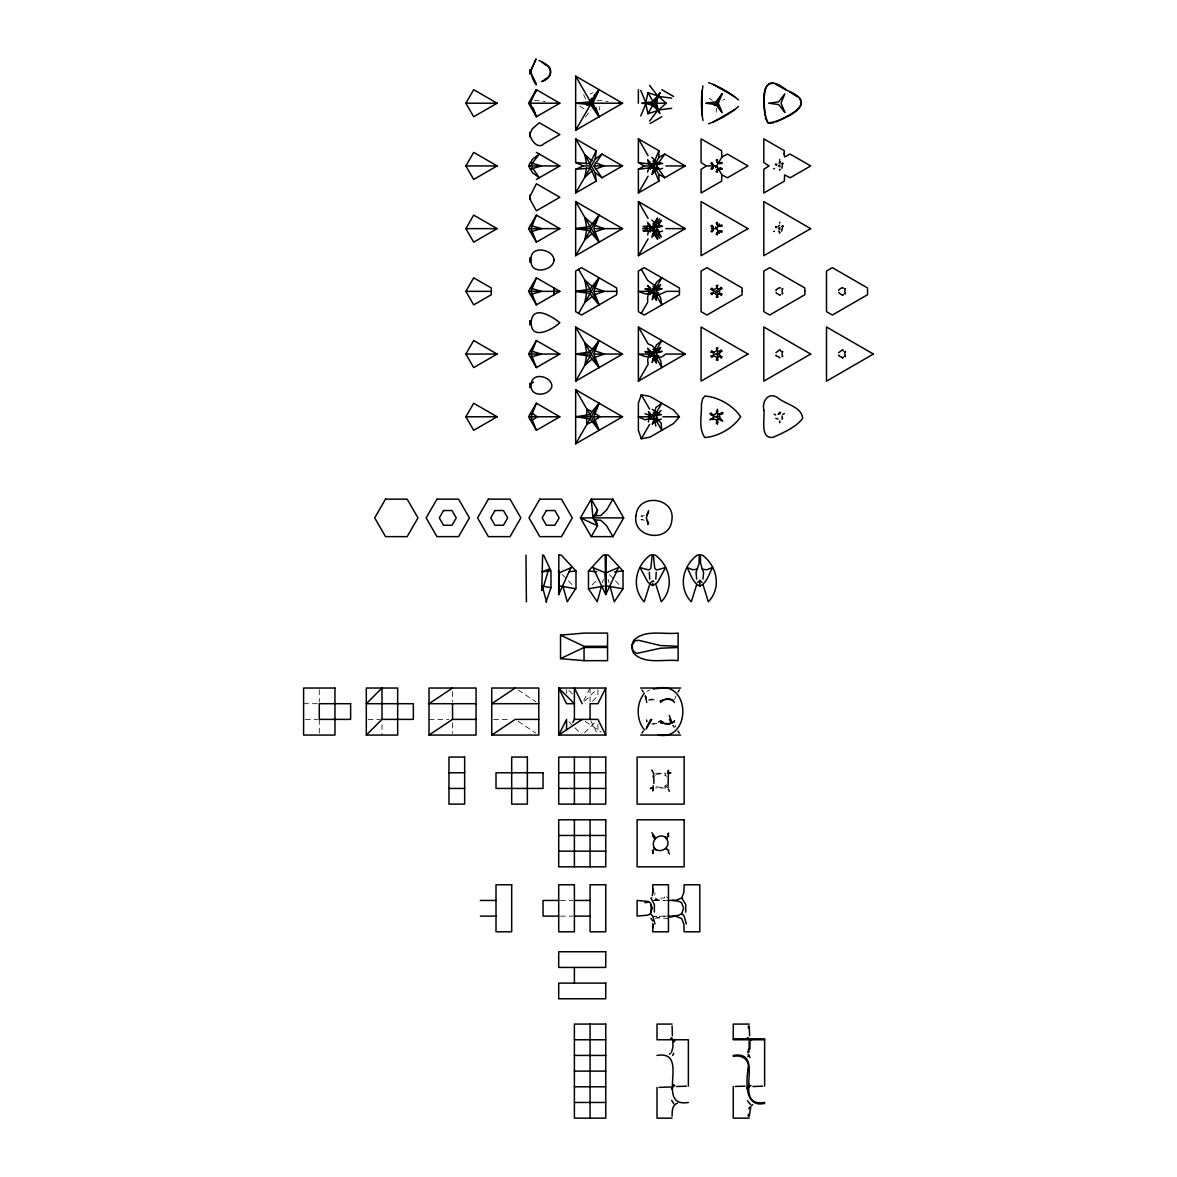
<?xml version="1.0" encoding="UTF-8"?>
<svg xmlns="http://www.w3.org/2000/svg" width="1177" height="1177" viewBox="0 0 1177 1177"><rect width="100%" height="100%" fill="white"/><g stroke="black" fill="none" stroke-linecap="round" stroke-linejoin="round"><path stroke-width="0.75" stroke-dasharray="5 3.75" d="M716.16 112.168L716.455 108.431M599.549 109.976L599.77 106.592M654.677 895.123L655.045 892.578M674.686 699.638L675.951 695.842M602.433 582.792L603.374 579.334M583.792 700.565L589.28 689.59M585.455 117.082L590.898 109.755M654.5 776.437L655.354 775.334M656.457 786.722L662.092 787.707L666.741 784.765M592.178 584.91L595.871 581.026M584.645 701.286L595.503 690.443M592.487 701.286L598.519 695.254M584.645 732.653L595.503 721.795M655.236 918.575L660.871 916.368L668.462 916.118M722.899 100.236L724.752 99.221M589.986 94.175L593.017 92.674M656.457 774.466L662.092 773.495L666.741 776.437M647.056 691.237L649.969 689.869M648.247 700.109L651.249 699.094L656.781 699.344M649.469 700.065L656.884 699.756M656.884 723.325L653 723.796M644.363 515.673L640.979 516.026L643.333 516.629A1.898 1.898 0 0 1 643.804 517.336M652.779 900.449L656.707 899.949M654.132 900.361L668.462 900.449M654.912 899.625L664.534 900.449M654.868 724.061L651.249 724.002M660.65 898.183L664.534 897.992L664.534 895.55L668.462 897.992M664.534 916.118L654.25 916.324M655.501 773.23L665.741 773.23M665.741 787.972L655.501 787.972M303.592 703.699L317.54 703.699M305.343 719.382L317.54 719.382M368.048 719.382L380.245 719.382M429.017 719.382L448.923 719.382M493.546 719.382L509.818 719.382M560.458 900.449L572.655 900.449M560.458 916.118L572.655 916.118M668.462 918.575L656.825 917.839M652.97 916.309L656.707 916.618L652.779 916.118M597.151 100.28L608.038 101.546M534.446 100.28L545.334 101.546M644.363 520.116L640.979 519.763L643.333 519.175A1.898 1.898 0 0 0 643.804 518.366L643.804 517.439M664.784 786.722L666.844 787.251L665.888 785.868M655.236 897.992L657.678 899.463M709.245 98.25L712.32 100.369M585.175 721.339L601.344 732.123M518.189 689.987L535.829 701.742M518.189 721.339L535.829 733.094M579.893 106.048L584.116 108.873M568.962 690.443L572.581 694.062M568.962 721.795L573.788 726.621M574.994 727.827L579.82 732.653M609.451 574.567L619.323 584.91M562.415 574.567L572.287 584.91M672.508 725.267L673.774 727.224M673.347 725.267L674.598 727.224M590.854 720.942L596.342 731.917M665.182 773.892L665.888 775.334M583.645 94.572L585.822 99.604M675.186 725.356L675.951 727.239M608.112 579.334L609.068 582.792M597.916 689.766L597.916 696.74M597.916 724.605L597.916 733.315M590.074 688.03L590.074 701.963M566.549 689.766L566.549 693.253M452.542 691.502L452.542 701.963M452.542 722.869L452.542 733.315M381.995 724.605L381.995 735.066M319.276 689.766L319.276 701.963M319.276 719.382L319.276 733.315"/><path stroke-width="1.5" d="M658.885 181.155L653.161 167.369L638.375 169.311L638.375 192.999L658.885 181.155L658.885 174.387L654 165.928L658.885 157.468L658.885 150.7L638.375 138.857L638.375 162.544L644.231 165.928L654 165.928M647.262 227.352L643.054 226.455L648.527 226.043L651.587 227.617L653.161 227.19L654.324 226.028L654.5 222.585L657.59 218.069L656.266 222.159M703.611 572.346L702.949 579.099M679.453 291.352L679.409 294.736L644.231 315.039L638.375 311.655L638.375 271.048L644.231 267.665L679.409 287.968L679.453 291.352L666.653 291.352L658.929 294.794L656.104 292.941L658.929 294.794L660.635 298.031L661.812 304.887L654 291.352L661.812 277.816L656.472 282.274L653.161 289.895L655.824 286.158L652.794 289.262L648.601 290.322L644.908 288.939L648.556 288.806L651.587 290.322L648.556 288.806M653.25 785.721L652.749 790.885L653.309 788.855M672.082 1116.193C672.214 1111.618 671.905 1104.806 677.378 1103.246M748.337 1116.193L748.366 1114.251M749.278 1116.193L750.882 1106.262M491.324 291.352L491.265 294.736L473.684 304.887L465.871 291.352L473.684 277.816L491.265 287.968L491.324 291.352L465.871 291.352M616.748 291.352L616.689 294.736L581.526 315.039L575.656 311.655L575.656 271.048L581.526 267.665L616.689 287.968L616.748 291.352L594.517 291.352M654.324 288.748L654.515 285.364L647.674 280.406L641.274 269.312M651.587 353.041L648.556 351.511L644.908 351.658L648.601 353.041L652.794 351.967L655.824 348.878L653.161 352.614L656.472 344.979L661.812 340.521L654 354.056L661.812 367.592L660.635 360.736L658.929 357.499L656.104 355.645L658.929 357.499L662.18 356.705L665.726 354.056L685.264 354.056L638.375 381.142L638.375 326.985L685.264 354.056M541.773 590.398L542.626 554.985L543.656 555.176L550.983 570.904L550.983 587.661L546.025 602.006M570.963 567.594L558.707 594.562L558.869 554.808M653.206 777.188L653.25 775.481M654.53 422.528L654.324 419.38L655.869 426.045M717.455 409.287L717.176 412.818M702.154 90.85L702.154 115.581M559.281 554.808L561.355 555.176L575.98 570.963L575.98 588.794L558.707 585.778L559.281 572.758L571.478 567.564M623.016 588.794L605.743 585.778L606.317 554.808L608.391 555.176L623.016 570.963L623.016 588.794L614.276 601.8L610.01 586.249M650.278 231.913L650.351 230.192L648.527 231.236L643.054 230.81L647.262 229.927M650.278 294.633L650.351 292.911L653.161 292.793L655.824 296.545L656.472 300.429L654.515 297.34L654.324 293.956L654.515 297.34M653.161 355.513L650.351 355.616L650.278 357.337L651.219 354.056M779.571 169.356L779.88 169.753M654.324 351.452L654.515 348.068L652.205 345.655L648.144 343.919L638.375 326.985M647.041 521.087L648.542 523.618L646.32 517.895L648.498 510.597M654.397 413.009L655.824 411.582L652.794 414.687L648.601 415.746L652.779 414.642L654.397 413.009L655.869 407.492L661.812 403.24L654 416.776L638.375 416.776L645.04 419.792L650.557 418.306L652.779 418.909L655.824 421.969L652.794 418.865L648.601 417.806L650.557 418.306M649.321 572.199L649.719 579.113M652.779 927.888L653.029 924.21M586.558 414.834L586.94 409.228L591.987 411.7L599.108 403.24L593.782 416.776L599.108 430.311L590.045 418.938L575.656 416.776L590.045 414.613L591.987 411.7M646.791 721.678L646.703 720.059M842.541 358.073L843.306 357.117M782.161 415.967C782.043 419.909 783.338 418.232 781.999 419.071M646.761 702.478L645.29 695.842L646.07 697.784M651.072 904.48L651.072 912.087M653.088 851.81L652.749 853.59L653.309 851.559M668.153 834.817L668.492 833.022L667.933 835.052M638.375 162.544L653.161 164.471L658.885 150.7M654.324 163.323L654.471 159.866L651.837 157.306M654.368 912.087L654.368 904.48L650.91 898.183L651.808 897.992M685.735 912.087L685.735 904.48L681.91 898.183M595.194 159.16L596.18 150.7L575.656 138.857L575.656 162.544L583.483 165.928L591.295 165.928L595.194 159.16L602.035 154.084L622.559 165.928L602.035 177.771L595.194 172.695L591.295 165.928M648.409 422.013L648.762 419.203M654.324 226.028L654.5 222.585L651.837 220.025M655.604 231.413L658.708 230.221L655.398 231.045L653.029 233.502L651.837 237.254L654.5 234.694L654.839 232.134L653.044 230.309L650.557 229.662L648.527 231.236L647.63 234.826M719.603 289.748L719.603 292.941M719.603 352.467L719.603 355.66M719.603 415.172L720.25 419.777M749.823 1049.325L750.029 1041.645M655.604 168.708L658.708 167.517L655.398 168.34L653.029 170.783L651.837 174.549L654.471 171.989L654.839 169.429L653.044 167.59L650.557 166.957L648.527 168.561L647.63 172.107M652.293 895.668L652.779 892.357M716.204 423.617L717.47 419.924M780.219 287.938C781.351 286.202 773.877 290.778 776.084 290.322M781.028 351.29L779.983 349.643L775.967 352.659M843.306 288.291C843.732 285.584 837.009 290.94 838.789 290.322M843.306 351.011L842.703 349.643L838.686 352.659M717.117 161.926L717.117 159.586L717.602 161.058M779.807 420.954L779.762 422.705M779.792 161.602L779.056 163.279M717.646 233.473L717.161 234.944L717.602 231.898M717.602 170.797L717.117 172.269L717.602 169.179M586.558 167.87L584.851 177.094L591.987 171.003L590.045 168.09L575.656 169.311L575.656 192.999L596.18 181.155L595.194 172.695M586.558 230.574L584.851 239.799L591.987 233.708L590.045 230.795L575.656 228.632L590.045 226.484L599.108 215.097L593.782 228.632L599.108 242.168L591.987 233.708M586.558 293.294L584.851 302.518L591.987 296.427L590.045 293.514L575.656 291.352L590.045 289.189L599.108 277.816L593.782 291.352L599.108 304.887L591.987 296.427M586.558 355.998L584.851 365.223L591.987 359.132L590.045 356.219L575.656 354.056L590.045 351.908L599.108 340.521L593.782 354.056L599.108 367.592L591.987 359.132M717.131 224.645L717.161 222.321L717.646 223.792M716.955 296.295L717.146 295.427L717.161 297.472L717.602 294.603M716.955 359.014L717.146 358.132L717.161 360.191L717.602 357.322M655.839 579.113L656.236 572.199M649.557 85.362L657.516 95.764L647.953 92.718L645.79 102.531L642.083 103.208L653.22 104.576L659.959 113.536L655.574 103.208L659.959 92.895L653.22 101.855L645.79 102.531L640.759 90.438M702.978 85.906C700.977 97.205 700.977 109.226 702.978 120.525M716.911 233.59L717.131 232.634M717.249 420.513L717.455 424.264M716.896 170.886L717.117 169.929M653.029 296.207L652.205 299.752L654.471 295.295L653.029 296.207L655.398 293.764L658.708 292.941L655.604 294.132M655.604 356.837L658.708 355.645L655.398 356.469L653.029 358.926L652.205 362.472L654.324 356.675L654.515 360.059L656.472 363.149L655.824 359.25L652.794 356.16L648.601 355.086L652.779 356.19L655.824 359.25M712.32 419.615L713.203 418.173M779.615 160.307L779.807 159.498M654.162 231.972L653.161 230.089L654.5 234.694L657.59 239.211L656.266 235.12M660.974 700.624L660.621 702.051C664.122 698.417 671.449 698.049 674.48 702.478M652.264 409.302L654.53 411.023L654.324 414.172L653.161 415.319M596.106 515.526L597.533 510.038L591.251 499.151L580.423 517.895L591.251 536.638L612.893 536.638L623.707 517.895L612.893 499.151L591.251 499.151L592.987 517.895L597.533 525.751L591.251 536.638M664.755 154.084L656.339 165.928L664.755 177.771L685.264 165.928L664.755 154.084L658.885 157.468M658.487 223.439L661.371 220.246L656.339 228.632L661.371 237.033L658.487 233.826M653.882 777.717L653.882 783.47M717.073 412.936L717.867 410.773M717.337 287.85L716.631 286.82L718.014 285.349M717.337 350.569L716.631 349.54L718.014 348.054M657.59 287.188L656.472 291.352L657.59 295.515L656.428 291.352L657.59 287.188L660.635 284.672L658.929 287.909L656.104 289.763L658.929 287.909M657.59 349.893L656.472 354.056L657.59 358.235L656.428 354.056L657.59 349.893L660.635 347.392L658.929 350.628L656.104 352.482L658.929 350.628M601.491 586.249L597.225 601.8L588.471 588.794L588.471 570.963L603.095 555.176L605.169 554.808L605.743 594.562L618.513 567.564L606.317 572.758L605.743 594.562L592.987 567.564L605.169 572.758L605.743 585.778M779.645 223.041L779.865 222.247M667.933 772.333L668.492 770.302L668.006 787.428M656.428 103.208L657.207 100.442M673.994 722.34L674.48 720.604M716.263 297.148L717.337 294.853M716.263 359.868L717.337 357.558M748.94 1108.778L749.411 1107.16M542.332 590.53L548.717 569.197L542.126 571.772M779.91 169.606L779.821 169.929M716.175 234.503L717.337 232.134M716.16 171.798L717.337 169.429M641.303 394.781L638.375 403.24L638.375 430.311L641.303 438.771L650.101 437.079L673.538 423.543L679.409 416.776L673.538 410.008L650.101 396.472L641.303 394.781L649.557 409.081M535.314 92.645L536.388 89.673L559.84 103.208L536.388 116.744L528.576 103.208L536.388 89.673L530.15 103.208L536.388 116.744L533.166 107.843M536.388 215.097L531.077 228.632L536.388 242.168L559.84 228.632L536.388 215.097L528.576 228.632L536.388 242.168M536.388 277.816L531.077 291.352L536.388 304.887L559.84 291.352L536.388 277.816L528.576 291.352L536.388 304.887M536.388 340.521L531.077 354.056L536.388 367.592L559.84 354.056L536.388 340.521L528.576 354.056L536.388 367.592M536.388 403.24L531.077 416.776L536.388 430.311L559.84 416.776L536.388 403.24L528.576 416.776L536.388 430.311M653.559 420.733L652.264 424.25L654.603 420.483M711.908 232.046L713.056 230.28M711.908 169.341L713.056 167.575M711.923 294.633L713.38 292.558M711.923 357.352L713.38 355.277M696.357 571.639L699.05 563.415L699.241 554.808L697.167 555.176C682.322 566.225 677.952 587.823 691.296 601.8L696.622 584.792M649.586 584.792L644.26 601.8C630.99 587.809 635.374 566.255 650.131 555.176L652.205 554.808L650.881 567.976A14.212 6.532 55.4 0 1 648.336 569.874L640.023 567.564L647.997 582.321L652.779 585.705L657.56 582.321L665.535 567.564L657.237 569.874A14.212 6.532 -55.4 0 1 654.692 567.976L653.353 554.808L655.427 555.176C670.199 566.255 674.568 587.809 661.312 601.8L655.986 584.792M776.084 292.367C774.878 292.485 781.778 296.678 780.219 294.75M776.084 355.086C773.907 355.189 781.822 358.426 779.674 357.631M838.789 292.367C838.112 292.411 844.027 297.192 843.306 294.412M838.789 355.086C836.612 355.189 844.527 358.426 842.379 357.631M575.656 162.544L590.045 163.765L596.18 150.7M640.759 115.993L645.79 103.9L647.953 113.713L657.516 110.667L649.557 121.069M650.837 719.382L646.644 727.224M651.778 719.382L646.085 729.181M599.108 89.673L591.295 103.208L599.108 116.744L592.855 103.208L599.108 89.673L590.501 101.855L575.656 103.208L590.501 104.576L599.108 116.744L595.871 107.843M712.835 168.296L713.38 167.134M712.835 231.001L713.38 229.853M671.552 1052.15L672.906 1047.383L672.847 1041.719M747.807 1052.15L749.16 1047.383L749.102 1041.719M748.601 1052.65L749.352 1051.076M667.33 838.745C659.561 830.624 647.938 842.246 656.06 850.015M672.7 1055.431L673.73 1053.297M602.035 154.084L593.782 165.928L602.035 177.771M572.831 722.516L574.391 719.382L574.391 688.03L582.232 703.699M605.743 688.03L605.743 735.066L558.707 735.066L558.707 688.03L605.743 688.03L597.916 703.699L590.074 703.699L590.074 719.382M529.827 69.708L529.827 74.019M529.827 132.412L529.827 136.723M529.827 195.132L529.827 199.443M529.827 257.837L529.827 262.147M529.827 320.556L529.827 324.867M529.827 383.261L529.827 387.571M747.012 1088.519L749.425 1084.223M671.493 1088.931L673.891 1084.65M747.748 1088.931L748.94 1086.798M779.571 225.204L778.262 226.617M465.871 103.208L473.684 89.673L497.135 103.208L473.684 116.744L465.871 103.208L497.135 103.208M465.871 165.928L473.684 152.392L497.135 165.928L473.684 179.463L465.871 165.928L497.135 165.928M465.871 228.632L473.684 215.097L497.135 228.632L473.684 242.168L465.871 228.632L497.135 228.632M575.656 130.294L575.656 76.137L622.559 103.208L575.656 130.294L590.501 104.576M465.871 354.056L473.684 340.521L497.135 354.056L473.684 367.592L465.871 354.056L497.135 354.056M575.656 192.999L590.486 167.325M465.871 416.776L473.684 403.24L497.135 416.776L473.684 430.311L465.871 416.776L497.135 416.776M647.953 113.713L653.22 104.576M642.068 103.208L654 103.208L659.973 92.88M575.656 255.718L622.559 228.632L575.656 201.561L575.656 255.718L590.486 230.03M599.108 242.168L591.295 228.632L599.108 215.097M638.375 192.999L648.086 176.167M578.554 313.406L590.486 292.749M599.108 304.887L591.295 291.352L599.108 277.816M721.427 111.374L716.719 103.208L721.427 95.057M638.375 255.718L638.375 201.561L685.264 228.632L638.375 255.718L648.086 238.887M659.679 238.46L654 228.632L659.679 218.819M575.656 381.142L622.559 354.056L575.656 326.985L575.656 381.142L590.486 355.454M599.108 367.592L591.295 354.056L599.108 340.521M706.465 165.928L701.08 169.311L701.08 192.999L721.604 181.155L721.839 174.814L716.719 165.928L706.465 165.928L701.08 162.544L701.08 138.857L721.604 150.7L721.839 157.041L716.719 165.928M715.66 167.767L716.204 166.81M641.274 313.391L647.674 302.298L647.63 297.104L648.556 293.897L650.351 292.911M575.656 443.847L622.559 416.776L575.656 389.705L575.656 443.847L590.427 418.276M599.108 430.311L591.295 416.776L599.108 403.24M711.335 228.632L716.719 228.632L719.412 223.983M638.375 381.142L648.144 364.208L647.63 359.824L648.556 356.616L650.351 355.616M778.365 165.928L779.954 165.015M715.454 293.529L716.204 292.234M713.409 291.352L716.719 291.352L718.367 288.483M592.987 517.895L597.533 510.038M641.303 438.771L649.557 424.47M612.893 499.151L606.611 510.038L600.8 515.526L594.473 515.864M778.365 228.632L779.954 227.72M713.409 354.056L716.719 354.056L718.367 351.202L721.957 351.555M713.409 416.776L716.719 416.776L718.367 413.907M641.965 733.094L643.216 731.138M678.026 691.944L679.276 689.987M590.045 101.06L591.987 98.147M647.718 524.559L648.395 523.574M717.543 412.215L713.895 415.084M721.339 412.774L719.912 414.392M650.646 582.718L652.779 580.894L653.853 581.379M781.984 226.249C783.235 224.351 782.043 230.471 781.484 231.178M658.723 413.436L656.104 415.187L661.106 410.523M594.017 95.72L598.093 90.894M644.452 693.165C636.08 703.081 636.08 720.015 644.452 729.917M747.91 1056.637L748.94 1055.431L747.91 1054.239M712.056 230.251L711.026 231.413L712.32 230.942M712.056 167.605L711.026 168.752L712.32 168.252M662.548 699.918L660.621 702.051L660.268 700.624M657.649 418.365L655.574 419.498M720.236 288.321L721.266 287.217M720.236 351.04L721.266 349.937M653.809 100.089L655.824 98.015M366.312 735.066L366.312 688.03L397.664 688.03L397.664 735.066L366.312 735.066L381.995 719.382L413.348 719.382L413.348 703.699L366.312 703.699L381.995 688.03L381.995 719.382M719.883 289.101L721.795 287.909L719.088 288.954M719.883 351.805L721.795 350.614L719.088 351.658M650.278 162.647L650.278 169.208L651.219 165.928L650.278 162.647L647.63 159.748L648.527 163.294L651.043 164.383L654.162 162.588M650.351 227.073L650.278 225.366L647.63 222.453L648.527 226.043L651.043 227.102L654.162 225.307M720.677 288.306L720.03 288.939L720.883 288.659M720.677 351.011L720.03 351.658L720.883 351.379M525.972 555.161L526.399 601.785M558.428 570.963L559.663 574.141M709.849 419.88L713.203 418.379M648.527 168.561L651.587 166.957M722.84 412.377L720.589 414.157L718.235 414.142L722.899 413.789M738.567 106.445C729.784 113.845 719.382 119.848 708.598 123.762M697.681 582.35L699.815 580.408L701.948 582.35M671.684 98.132L658.693 96.44L666.123 103.208L658.693 109.976L671.684 108.284M644.231 165.928L638.375 169.311M647.041 514.702L648.542 512.186M713.056 418.35L711.423 419.395M719.986 226.337L721.957 225.101L720.442 225.41M544.333 63.793C555.029 67.81 550.659 78.83 541.67 81.537C556.427 76.049 550.851 64.867 538.978 60.498M719.986 163.632L722.001 162.411L720.501 162.72M713.895 289.66L716.661 288.056M713.895 352.364L716.661 350.761M775.805 418.306L778.085 419.086M544.26 79.933L546.569 78.315M533.549 382.157L531.989 383.025M784.397 413.51L782.852 414.348M669.433 1054.106L670.64 1053.283M653.912 847.867C660.577 855.355 672.979 845.91 665.888 838.039L668.874 835.994M652.367 850.618L655.354 848.573M751.632 1105.321L752.633 1104.644M778.085 414.451L779.968 412.553L780.292 413.627M595.341 419.909L599.99 416.776L595.341 413.642M452.542 688.03L429.017 703.699L476.052 703.699M429.017 735.066L476.052 735.066L476.052 688.03L429.017 688.03L429.017 735.066L452.542 719.382L476.052 719.382M515.246 688.03L491.736 703.699L538.772 703.699M491.736 735.066L538.772 735.066L538.772 688.03L491.736 688.03L491.736 735.066L515.246 719.382L538.772 719.382M582.232 719.382L558.707 735.066L566.549 719.382L566.549 729.828M734.698 109.638L713.277 122.011M653.029 170.783L654.471 169.871M653.029 233.502L654.471 232.575L654.324 231.251M653.029 358.926L654.471 357.999L654.515 360.059M673.259 722.104L668.242 723.796L664.358 723.325L660.621 721.03L658.532 722.001M654.471 224.704L653.029 223.777L655.398 226.219L658.708 227.058L662.548 226.205L659.002 225.19L656.104 227.058L656.81 226.837M536.388 179.463L559.84 165.928L536.388 152.392M650.101 123.526L661.812 116.744M654.471 161.985L653.029 161.058L655.398 163.515L658.708 164.339L662.548 163.485L659.032 162.5L656.104 164.339L656.81 164.133M672.7 1086.798L674.833 1085.591M746.807 1087.989L751.088 1085.591M697.343 569.138L692.959 569.8L687.059 567.564C690.708 573.935 692.576 582.865 699.815 586.117C707.053 582.865 708.922 573.935 712.571 567.564L706.671 569.8L702.301 569.138L700.58 563.415L700.389 554.808L702.463 555.176C717.308 566.225 721.678 587.823 708.348 601.8L703.007 584.792M781.984 163.544C783.588 161.69 781.293 167.943 781.984 168.311M651.587 292.382L648.556 293.897L644.908 293.75L638.375 291.352L654 291.352M651.587 355.086L648.556 356.616L644.908 356.469L638.375 354.056L654 354.056M591.987 421.852L586.94 424.308L586.558 418.718M775.952 122.025C792.15 113.816 817.75 102.576 786.869 90.335C760.842 69.737 763.888 97.411 764.859 115.567M560.532 658.634L584.042 647.468L607.567 647.468L607.567 660.665L584.042 660.665L560.532 658.634L560.532 635.124L584.042 633.094L607.567 633.094L607.567 646.305L584.042 646.305L560.532 635.124M575.656 169.311L583.483 165.928M783.161 163.412L782.249 163.603M661.342 418.997L658.723 420.101L656.104 418.365M648.527 231.236L652.838 230.663M659.002 225.19L656.619 226.161L656.619 231.119L659.002 232.09L662.548 231.075M718.235 419.409L720.589 419.395L722.84 421.175M718.308 168.679L720.707 168.105M718.308 231.383L720.707 230.824M718.205 419.35L720.103 418.909M659.032 162.5L656.619 163.456L656.619 168.399L659.032 169.356L662.548 168.355M773.598 83.523C758.797 80.889 763.888 115.537 768.066 122.894C776.511 122.835 809.188 109.888 799.345 98.382M595.341 169.061L604.184 165.928L595.341 162.794M595.341 231.781L604.184 228.632L595.341 225.498M595.341 294.485L604.184 291.352L595.341 288.218M595.341 357.205L604.184 354.056L595.341 350.923M719.971 226.293L720.913 225.984M720.927 163.279L719.088 163.529M773.672 168.811L774.466 168.576M654.471 287.409L653.029 286.482L655.398 288.939L658.708 289.763L662.18 288.703L655.604 288.571M654.471 350.128L653.029 349.201L655.398 351.643L658.708 352.482L662.18 351.423L655.604 351.276M721.369 419.159L719.912 419.159M668.874 773.289L670.919 772.715L667.462 773.201M652.367 787.899L650.322 788.472L652.058 788.119M713.188 292.97L710.864 293.235M713.188 355.675L710.864 355.94M652.779 289.218L648.601 290.322M652.779 351.923L648.601 353.041M773.672 231.457L774.466 231.251M721.957 288.836L719.427 289.056M773.598 122.894L768.066 122.894L765.271 118.053M722.075 226.175L719.427 226.352M722.075 163.471L718.308 163.176M588.471 588.794L604.022 586.087M664.461 699.344L669.993 699.094L672.994 700.109M657.649 415.187L661.342 414.554L655.574 414.054M653.088 688.942L662.828 688.03M719.971 230.986L722.075 231.104M719.971 168.282L722.075 168.385M721.957 293.867L719.427 293.647M721.957 356.572L719.427 356.351M662.43 722.575L660.621 722.825L662.548 723.164M644.908 902.715L648.733 902.156M781.984 293.735C784.088 294.824 780.675 291.293 782.808 288.748L781.984 288.968M844.689 293.735C846.793 294.824 843.394 291.293 845.527 288.748L844.689 288.968M781.984 356.454C784.088 357.528 780.675 354.012 782.808 351.452L781.984 351.673M844.689 356.454C846.793 357.528 843.394 354.012 845.527 351.452L844.689 351.673M542.626 571.801L550.35 570.904M569.3 571.684L575.98 570.963M614.674 571.86L623.016 570.963M710.952 418.777L712.188 418.659M669.993 724.002L664.461 723.737M670.728 1086.945L658.973 1087.401M668.462 900.449L676.054 900.199L681.689 897.992L683.896 892.357L684.131 884.766L699.815 884.766L699.815 931.801L684.131 931.801L683.896 924.21L681.689 918.575L676.054 916.368L668.462 916.118M672.376 916.118L679.232 915.147L681.689 913.676L683.646 908.291L681.689 902.891L679.232 901.42L672.376 900.449M676.613 1086.503L686.412 1086.18M744.953 1086.15L735.228 1086.459M752.868 1086.503L762.667 1086.18M669.772 917.015L672.376 916.854M530.43 169.135L541.479 165.928L530.43 162.72M530.43 231.84L541.479 228.632L530.43 225.425M530.43 294.559L541.479 291.352L530.43 288.144M530.43 357.264L541.479 354.056L530.43 350.849M530.43 419.983L532.622 419.909L537.286 416.776L532.622 413.642L530.43 413.568M658.414 735.066C690.943 741.01 690.943 682.072 658.414 688.03M530.15 103.208L559.84 103.208M575.656 103.208L591.295 103.208M592.855 103.208L622.559 103.208L618.925 102.796M655.574 103.208L666.123 103.208M707.303 103.208L716.719 103.208M721.839 157.041L727.46 154.084L747.983 165.928L727.46 177.771L721.839 174.814M530.194 165.928L559.84 165.928M594.517 165.928L622.559 165.928M665.844 165.928L685.264 165.928M528.576 228.632L559.84 228.632M575.656 228.632L591.295 228.632M594.517 228.632L622.559 228.632M642.671 228.632L654 228.632M665.844 228.632L685.264 228.632M528.576 291.352L559.84 291.352M575.656 291.352L591.295 291.352M718.411 291.352L719.235 291.352M530.194 354.056L559.84 354.056M575.656 354.056L591.295 354.056M594.517 354.056L622.559 354.056M718.411 354.056L719.235 354.056M530.327 416.776L559.84 416.776M575.656 416.776L591.295 416.776M593.031 416.776L622.559 416.776M662.886 416.776L679.409 416.776M718.411 416.776L719.235 416.776M623.707 517.895L580.423 517.895L597.533 525.751L596.106 520.263M640.656 688.03L680.586 688.03M574.391 719.382L597.916 719.382L605.743 735.066M640.656 735.066L680.586 735.066M448.967 772.759L464.65 772.759M558.707 772.759L605.743 772.759M448.967 788.443L464.65 788.443M558.707 788.443L605.743 788.443M558.707 835.464L605.743 835.464M558.707 851.148L605.743 851.148M480.319 900.449L496.003 900.449M558.707 900.449L543.038 900.449L543.038 916.118L558.707 916.118M574.391 900.449L590.074 900.449M480.319 916.118L496.003 916.118M574.391 916.118L590.074 916.118M672.082 1024.078L657.016 1024.078L657.016 1039.762L688.368 1039.762L688.368 1086.18M749.278 1024.078L733.271 1024.078L733.271 1039.762L764.623 1039.762M733.271 1038.82L764.623 1038.82L764.623 1086.18M574.391 1039.762L605.743 1039.762M574.391 1055.431L605.743 1055.431M657.016 1055.431C691.458 1049.825 653.926 1108.087 688.368 1102.466M574.391 1071.114L605.743 1071.114M574.391 1086.798L605.743 1086.798M574.391 1102.466L605.743 1102.466M672.082 1118.15L657.016 1118.15L657.016 1087.401M749.278 1118.15L733.271 1118.15L733.271 1086.459M776.54 227.087L776.908 227.043M776.908 164.339L775.511 164.074L776.202 165.413M575.582 588.78L567.24 601.8L562.974 586.249M594.473 519.94L600.8 520.263L606.611 525.751L612.893 536.638M586.558 105.15L590.045 105.371M712.35 418.335L716.661 420.071M710.952 414.775L713.056 415.201M588.471 570.963L596.827 571.86M645.04 413.745L651.587 415.746L648.762 414.348M775.834 226.97L776.084 227.617M542.332 586.146L550.983 587.661M720.442 231.869L721.957 232.178L720.913 231.28M720.501 169.12L722.001 169.444L720.927 168.561M650.91 918.384L652.779 921.017M653.559 412.818L654.603 413.068M710.864 289.468L712.335 289.822M710.864 352.188L712.335 352.526M648.601 104.238L652.794 105.312L655.824 108.402M655.604 163.147L658.708 164.339M655.604 225.852L658.708 227.058M652.779 293.485L648.601 292.382L652.794 293.441L655.824 296.545M713.453 290.498L711.188 288.674L713.188 289.733M712.1 352.158L712.968 352.394L711.188 351.379L713.188 352.453M712.1 289.439L712.968 289.689L712.306 289.086M651.043 167.458L654.162 169.267L654.471 171.989M719.868 419.012L721.633 420.057M656.81 167.722L656.104 167.517L659.032 169.356M656.81 230.442L656.104 230.221L659.002 232.09M709.849 413.671L713.571 416.07M708.598 82.67C719.382 86.568 729.784 92.586 738.567 99.971M658.885 174.387L664.755 177.771M713.453 227.779L711.026 225.866L712.056 227.029M713.453 165.074L711.026 163.103L712.056 164.25M713.895 104.915L715.381 105.518M713.895 293.044L716.661 294.647M713.895 355.763L716.661 357.352M660.621 721.03L662.71 722.001M775.952 84.406L786.854 90.364M774.113 414.098L775.614 415.025M657.178 288.968L658.708 289.763M657.178 351.688L658.708 352.482M713.277 84.42L734.698 96.794M747.233 1037.834L751.514 1040.247M648.556 351.511L650.351 352.497L650.278 350.79L647.63 348.304L650.351 352.497M746.807 1038.555L748.94 1039.762L747.748 1037.614M670.552 1038.555L674.833 1040.968M661.812 89.673L673.538 96.44M867.537 287.968L832.374 267.665L829.417 269.312L826.504 271.048L826.504 311.655L832.374 315.039L867.537 294.736L867.552 288.806M789.723 91.997L797.447 96.823M541.758 62.146L546.569 65.397M657.06 418.997L657.59 420.939L656.428 416.776L657.59 412.612L656.472 416.776L657.06 418.997L661.106 423.029L661.812 430.311L654 416.776M652.97 834.949L655.354 838.039L651.837 832.654M667.285 849.529L665.888 848.573L668.874 850.618M652.367 835.994L655.354 838.039M648.527 226.043L650.557 227.617L653.044 226.97L654.839 225.145L654.5 222.585M648.527 163.294L650.557 164.898L653.044 164.25L654.839 162.426L654.471 159.866M711.04 412.906L713.615 415.849M591.987 160.852L584.851 154.761L586.558 163.986M591.987 223.571L584.851 217.465L586.558 226.705M591.987 286.276L584.851 280.185L586.558 289.41M591.987 348.995L584.851 342.89L586.558 352.129M681.91 913.852L684.131 916.118L686.368 923.989M650.543 913.852L652.779 916.118L655.015 923.989M750.411 1104.394L747.483 1100.745M778.674 230.942L779.748 233.134L779.704 232.399M780.601 162.867L779.821 161.911M716.455 411.553L717.249 413.039M719.883 293.603L721.266 295.471M719.883 356.322L721.266 358.191M711.923 288.071L713.38 290.145M711.923 350.775L713.38 352.85M711.908 225.234L713.38 227.426M711.908 162.514L713.542 165.928M673.73 1103.673L671.655 1100.333M650.807 414.407L648.409 411.523L650.484 415.437M716.16 160.057L716.896 160.955M716.175 222.777L716.911 223.674M716.263 285.555L717.146 287.276L717.161 285.231L717.131 287.35M716.263 348.26L717.146 349.996L717.161 347.936L717.131 350.069M720.618 419.762L721.339 420.763M716.602 161.381L717.337 162.426M716.616 224.101L717.337 225.145M716.867 412.759L717.47 413.627M678.026 731.138L679.276 733.094M641.965 689.987L643.216 691.944M779.424 165.928L779.954 166.84M779.424 228.632L779.954 229.559M647.953 92.718L653.22 101.855M654 103.208L659.091 112.021M716.719 228.632L719.412 233.296M716.204 227.75L715.66 226.808M638.375 138.857L648.086 155.673M716.719 291.352L718.367 294.206M575.656 76.137L590.501 101.855M638.375 201.561L648.086 218.392M716.719 354.056L718.367 356.925M575.656 138.857L590.486 164.53M716.719 416.776L718.367 419.63M575.656 201.561L590.486 227.249M578.554 269.298L590.486 289.954M575.656 326.985L590.486 352.673M575.656 389.705L590.427 415.26M671.493 1037.614L673.891 1041.91M671.346 723.296L669.463 719.382M672.229 723.296L669.286 715.454M668.271 788.958L669.404 791.253M651.837 769.935L653.971 774.378M668.271 851.677L669.404 853.958M665.182 836.597L665.888 838.039M748.94 1055.431L749.984 1057.579M717.867 422.764L717.176 420.733M591.987 171.003L596.18 181.155M702.301 569.138L703.272 571.639M650.484 418.1L650.807 419.144M717.573 295.913L718.014 297.354M717.573 358.632L718.014 360.074M656.81 104.606L657.59 107.387M542.332 586.44L546.599 602.006M717.087 295.221L717.367 296.31M717.087 357.926L717.367 359.014M653.971 837.097L654.5 839.142M696.681 579.099L696.019 572.346M717.102 410.876L717.352 411.906M652.779 888.679L653.029 892.357M749.587 1035.775L749.278 1026.035M672.391 1035.834L672.082 1026.035M654.471 232.575L654.5 234.694M748.337 1026.035L748.337 1028.007M699.815 580.408L699.815 582.865M699.815 583.38L699.815 584.307M699.815 585.293L699.815 586.117M652.779 583.365L652.779 585.175M652.779 892.607L652.779 884.766L668.462 884.766L668.462 931.801L652.779 931.801L652.779 923.96M638.375 89.673L638.375 103.208M590.074 757.076L590.074 804.112M590.074 819.795L590.074 866.831M590.074 1024.078L590.074 1118.15M584.042 647.468L584.042 660.665M574.391 757.076L574.391 804.112M574.391 819.795L574.391 866.831M574.391 967.435L574.391 983.104M558.707 570.683L558.707 594.562M452.542 703.699L452.542 719.382M747.998 1069.157C746.292 1081.575 744.202 1107.998 764.623 1103.408L764.623 1102.466C730.181 1108.087 767.713 1049.825 733.271 1055.431L733.271 1056.372C741.76 1054.415 750.264 1059.683 747.998 1069.157M554.029 259.999C553.528 270.99 529.518 275.418 531.151 259.999C529.518 244.566 553.528 248.994 554.029 259.999M804.877 291.352L804.833 294.736L769.655 315.039L763.799 311.655L763.799 271.048L769.655 267.665L804.833 287.968L804.877 291.352M742.157 291.352L742.113 294.736L706.95 315.039L701.08 311.655L701.08 271.048L706.95 267.665L742.113 287.968L742.157 291.352M763.844 410.082C765.109 417.909 759.371 439.904 773.51 437.182C783.823 432.356 795.505 427.634 802.626 418.468C802.081 407.213 786.251 404.402 778.63 398.473C769.434 390.882 761.696 400.504 763.844 410.082M554.043 291.352L553.984 294.736L553.984 287.968L554.043 291.352M784.014 153.76L784.618 156.938L790.179 154.084L810.688 165.928L790.179 177.771L784.618 174.917L784.309 181.155L763.799 192.999L763.799 169.311L769.052 165.928L763.799 162.544L763.799 138.857L784.309 150.7L784.014 153.76M701.448 403.873C701.875 414.863 698.196 427.898 704.743 437.506C718.102 436.711 733.286 427.942 740.657 416.776C733.286 405.594 718.102 396.84 704.743 396.046L702.551 399.003L701.448 403.873M531.268 70.164C529.944 79.374 544.157 97.102 530.15 71.856L536.123 58.85L531.268 70.164M529.93 133.722C530.033 139.798 538.124 149.935 543.936 143.756L559.84 134.575L539.331 122.732L532.313 128.837L529.93 133.722M529.93 196.441L530.68 200.664L536.388 210.815L559.84 197.28L536.388 183.744L529.93 196.441M531.268 321.012C529.709 341.448 552.204 330.09 559.84 322.704C553.352 317.334 533.49 304.21 531.268 321.012M531.268 383.731C528.738 396.987 547.555 397.046 551.778 387.115C553.234 376.772 532.342 371.182 531.268 383.731M635.992 515.555C632.02 538.477 669.772 543.45 671.832 520.249C675.804 497.327 638.052 492.354 635.992 515.555M632.181 645.025L632.726 650.454L636.595 653.441L660.474 648.233L678.114 647.468L678.114 660.665C663.607 658.988 644.922 664.755 633.653 653.353A10.461 7.724 -90 0 1 633.653 640.406C644.922 629.004 663.607 634.771 678.114 633.094L678.114 646.305L660.474 645.54L638.567 640.273L634.933 640.818L632.181 645.025M779.924 412.362L779.203 413.642L779.924 412.362M784.838 112.242L778.644 104.576L768.669 103.208L778.644 101.855L784.809 93.895L780.998 103.208L784.838 112.242M652.293 908.291L650.337 913.676L647.88 915.147L637.11 916.118L637.11 900.449L647.88 901.42L650.337 902.891L652.293 908.291M722.207 93.689L718.279 103.208L722.207 112.727L715.925 104.576L705.729 103.208L715.925 101.855L722.207 93.689M532.622 162.794L531.077 165.928L539.331 177.771L532.49 172.695L528.576 165.928L532.49 159.16L539.331 154.084L532.622 162.794M385.526 499.151L374.698 517.895L385.526 536.638L407.168 536.638L417.982 517.895L407.168 499.151L385.526 499.151M436.947 499.151L426.133 517.895L436.947 536.638L458.589 536.638L469.417 517.895L458.589 499.151L436.947 499.151M443.523 510.538L439.286 517.895L443.523 525.251L452.012 525.251L456.264 517.895L452.012 510.538L443.523 510.538M488.381 499.151L477.568 517.895L488.381 536.638L510.024 536.638L520.852 517.895L510.024 499.151L488.381 499.151M494.958 510.538L490.721 517.895L494.958 525.251L503.447 525.251L507.699 517.895L503.447 510.538L494.958 510.538M539.816 499.151L529.003 517.895L539.816 536.638L561.458 536.638L572.272 517.895L561.458 499.151L539.816 499.151M546.393 510.538L542.141 517.895L546.393 525.251L554.882 525.251L559.134 517.895L554.882 510.538L546.393 510.538M713.041 292.985L711.188 294.029L712.968 293.014M713.041 355.689L711.188 356.734L712.968 355.734M747.983 228.632L701.08 255.718L701.08 201.561L747.983 228.632M810.688 228.632L763.799 255.718L763.799 201.561L810.688 228.632M747.983 354.056L701.08 381.142L701.08 326.985L747.983 354.056M810.688 354.056L763.799 381.142L763.799 326.985L810.688 354.056M873.408 354.056L826.504 381.142L826.504 326.985L873.408 354.056M783.176 226.205L782.381 226.367L783.176 226.205M334.959 688.03L303.592 688.03L303.592 735.066L334.959 735.066L334.959 688.03M350.628 703.699L319.276 703.699L319.276 719.382L350.628 719.382L350.628 703.699M574.391 703.699L566.549 703.699L558.707 688.03L574.391 703.699M464.65 757.076L448.967 757.076L448.967 804.112L464.65 804.112L464.65 757.076M527.355 757.076L511.686 757.076L511.686 804.112L527.355 804.112L527.355 757.076M605.743 757.076L558.707 757.076L558.707 804.112L605.743 804.112L605.743 757.076M684.131 757.076L637.11 757.076L637.11 804.112L684.131 804.112L684.131 757.076M543.038 772.759L496.003 772.759L496.003 788.443L543.038 788.443L543.038 772.759M605.743 819.795L558.707 819.795L558.707 866.831L605.743 866.831L605.743 819.795M684.131 819.795L637.11 819.795L637.11 866.831L684.131 866.831L684.131 819.795M511.686 884.766L496.003 884.766L496.003 931.801L511.686 931.801L511.686 884.766M574.391 884.766L558.707 884.766L558.707 931.801L574.391 931.801L574.391 884.766M605.743 884.766L590.074 884.766L590.074 931.801L605.743 931.801L605.743 884.766M605.743 951.752L558.707 951.752L558.707 967.435L605.743 967.435L605.743 951.752M605.743 983.104L558.707 983.104L558.707 998.787L605.743 998.787L605.743 983.104M605.743 1024.078L574.391 1024.078L574.391 1118.15L605.743 1118.15L605.743 1024.078M720.883 294.029L719.971 293.706L721.795 294.794L720.883 294.029M720.883 356.749L719.971 356.425L721.795 357.514L720.883 356.749M775.805 226.94L775.761 226.97M650.278 288.071L647.63 285.584L650.351 289.792L650.278 288.071"/></g></svg>
